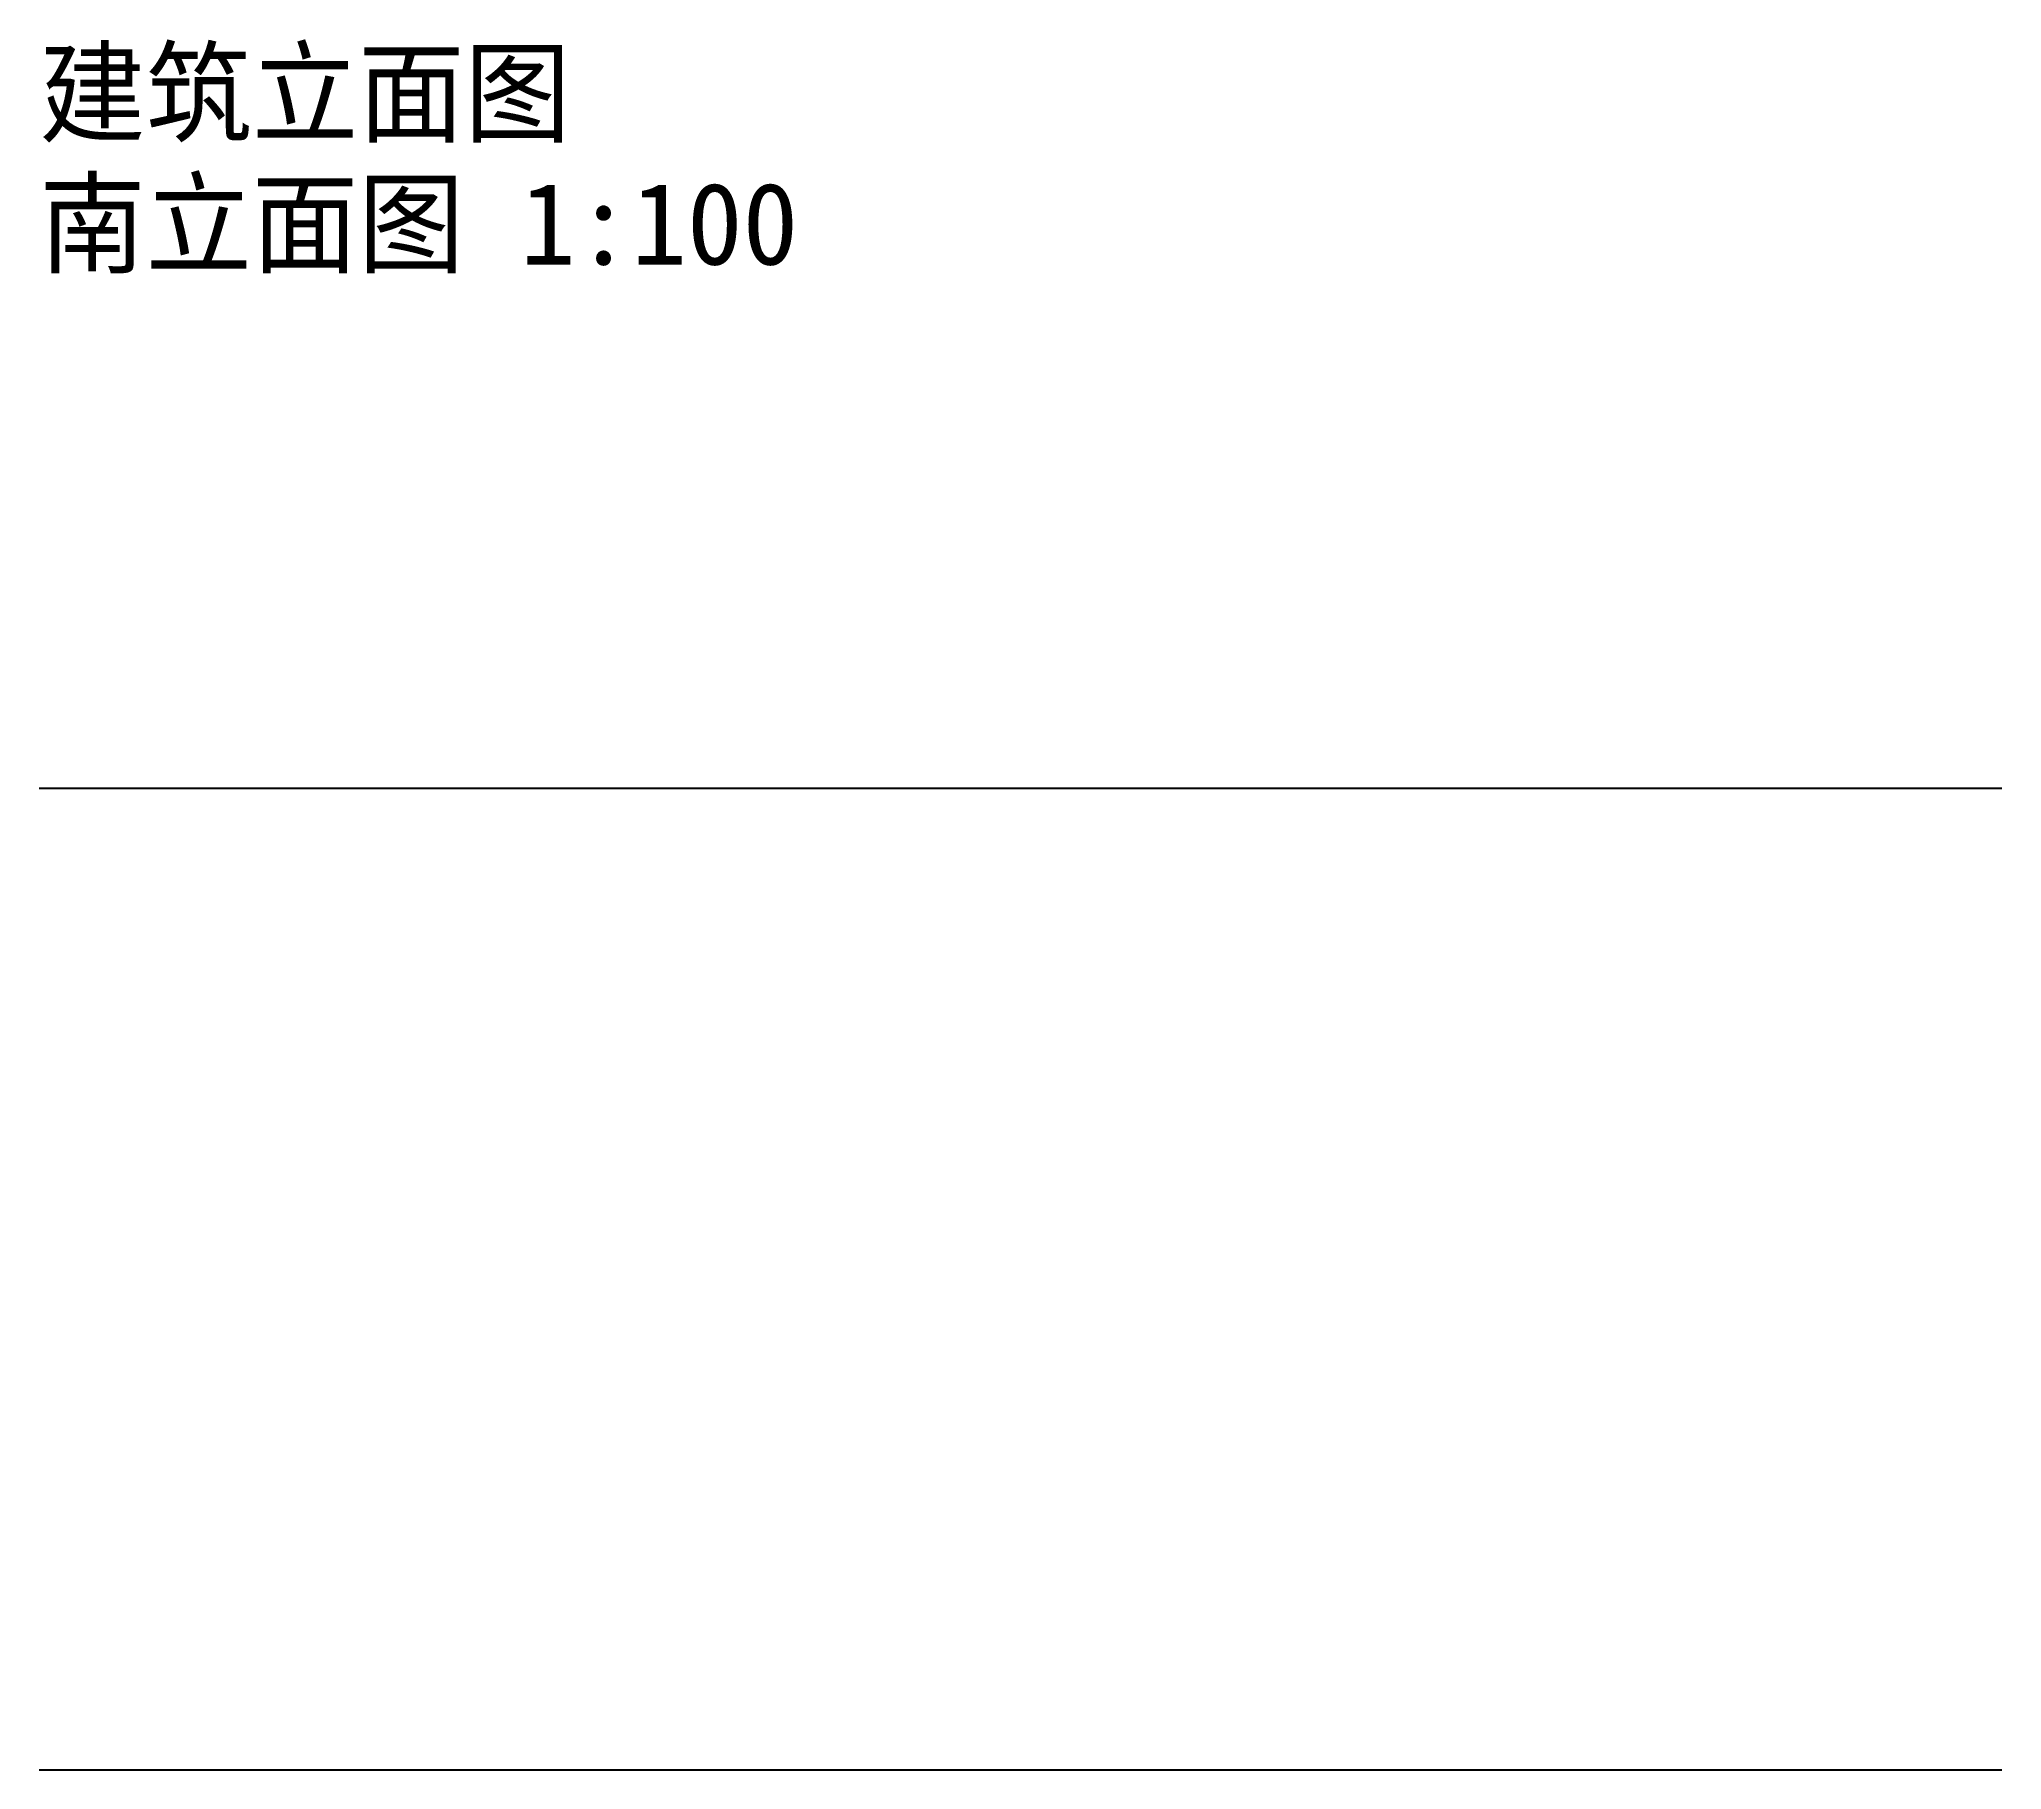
# Model space of a CAD drawing. Extents: x 0 to 6000, y 0 to 5288.
import ezdxf

# ---------------------------------------------------------------- set-up
doc = ezdxf.new("R2010")
doc.units = 0

msp = doc.modelspace()

# ---------------------------------------------------------------- linework, layer by layer
at = {"layer": 'A-ELEVATION'}
for p, q in [((0, 3000), (6000, 3000)), ((0, 0), (6000, 0))]:
    msp.add_line(p, q, dxfattribs=at)

# ---------------------------------------------------------------- texts
at = {"layer": 'A-TITLE'}
for s, p in [('建筑立面图', (0, 5000)), ('南立面图 1:100', (0, 4600))]:
    msp.add_text(s, height=250, dxfattribs=at).set_placement(p)

doc.saveas('drawing.dxf')
